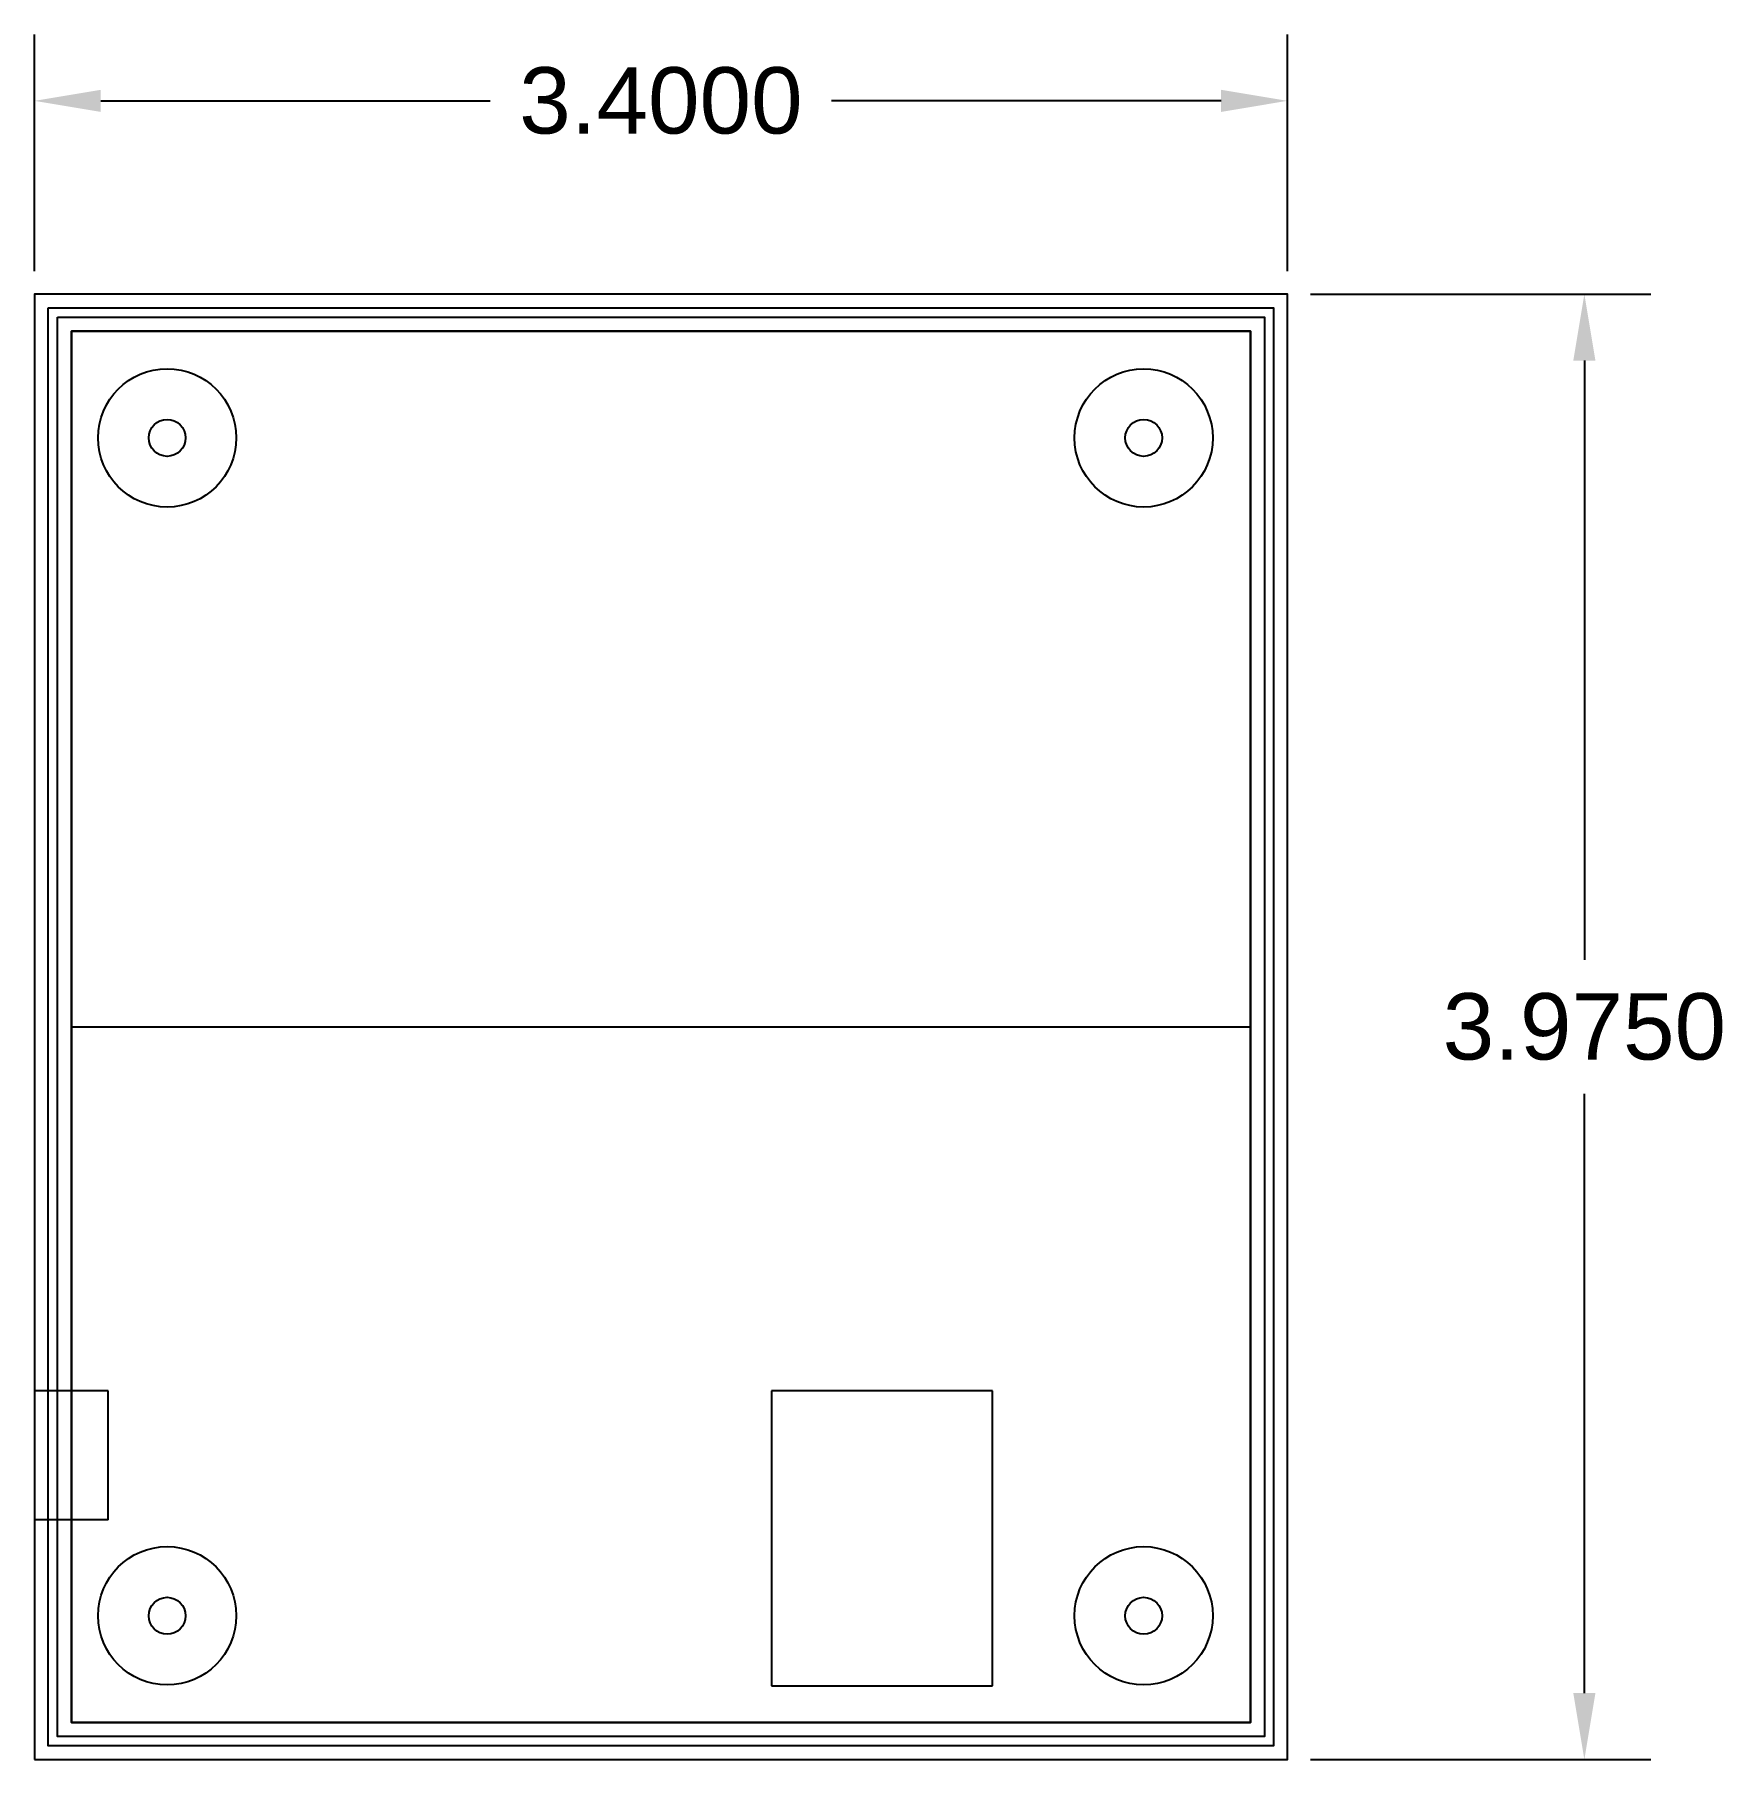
# Model space of a CAD drawing. Header units: inches. Extents: x -0.65 to 3.94, y -0.74 to 3.94.
import ezdxf

# ---------------------------------------------------------------- set-up
doc = ezdxf.new("R2010")
doc.units = ezdxf.units.IN
doc.header["$MEASUREMENT"] = 0
doc.layers.get('0').update_dxf_attribs({"true_color": 0xc2ced6})
doc.styles.get("Standard").update_dxf_attribs({"font": 'arial.ttf'})
doc.dimstyles.get("Standard").update_dxf_attribs({"dimtxt": 0.18, "dimasz": 0.18, "dimexe": 0.18, "dimexo": 0.0625, "dimgap": 0.09, "dimtad": 0, "dimtih": 1, "dimtoh": 1, "dimdec": 4, "dimzin": 0, "dimdsep": 46, "dimtxsty": 'Standard', "dimcen": 0.09, "dimadec": 0, "dimazin": 0, "dimtfac": 1, "dimtdec": 4, "dimtofl": 0, "dimtmove": 0, "dimatfit": 3, "dimfxl": 1, "dimtolj": 1, "dimtzin": 0, "dimarcsym": 0})

# ---------------------------------------------------------------- blocks, each defined once
blk = doc.blocks.new('*D2')
at = {"color": 0, "lineweight": -2, "transparency": 16777216}
for p, q in [((2.8171, 3.2375), (3.7406, 3.2375)), ((3.5606, 3.0575), (3.5606, 1.432)), ((3.5606, -0.5575), (3.5606, 1.068)), ((2.8171, -0.7375), (3.7406, -0.7375))]:
    blk.add_line(p, q, dxfattribs=at)
at = {"color": 0, "transparency": 16777216}
for points in [[(3.5306, 3.0575), (3.5906, 3.0575), (3.5606, 3.2375)], [(3.5306, -0.5575), (3.5906, -0.5575), (3.5606, -0.7375)]]:
    blk.add_solid(points, dxfattribs=at)
at = {"layer": 'Defpoints', "color": 0, "transparency": 16777216}
for p in [(2.7546, 3.2375), (2.7546, -0.7375), (3.5606, -0.7375)]:
    blk.add_point(p, dxfattribs=at)
at = {"color": 0, "transparency": 16777216, "insert": (3.5606, 1.25), "char_height": 0.18, "attachment_point": 5}
blk.add_mtext('\\A1;3.9750', dxfattribs=at)
blk = doc.blocks.new('*D3')
at = {"color": 0, "lineweight": -2, "transparency": 16777216}
for p, q in [((-0.6454, 3.3), (-0.6454, 3.9419)), ((2.7546, 3.3), (2.7546, 3.9419)), ((-0.4654, 3.7619), (0.5913, 3.7619)), ((2.5746, 3.7619), (1.5178, 3.7619))]:
    blk.add_line(p, q, dxfattribs=at)
at = {"color": 0, "transparency": 16777216}
for points in [[(-0.4654, 3.7919), (-0.4654, 3.7319), (-0.6454, 3.7619)], [(2.5746, 3.7919), (2.5746, 3.7319), (2.7546, 3.7619)]]:
    blk.add_solid(points, dxfattribs=at)
at = {"layer": 'Defpoints', "color": 0, "transparency": 16777216}
for p in [(2.7546, 3.7619), (-0.6454, 3.2375), (2.7546, 3.2375)]:
    blk.add_point(p, dxfattribs=at)
at = {"color": 0, "transparency": 16777216, "insert": (1.0546, 3.7619), "char_height": 0.18, "attachment_point": 5}
blk.add_mtext('\\A1;3.4000', dxfattribs=at)

msp = doc.modelspace()

# ---------------------------------------------------------------- linework, layer by layer
for p, q in [((-0.54542, 1.25001), (2.65458, 1.25001)), ((-0.44542, 0.26251), (-0.64542, 0.26251)), ((-0.44542, -0.08749), (-0.44542, 0.26251)), ((-0.44542, -0.08749), (-0.64542, -0.08749))]:
    msp.add_line(p, q)
at = {"extrusion": (0, 0, -1)}
for p, q in [((1.95458, 0.26251), (1.35458, 0.26251)), ((1.35458, 0.26251), (1.35458, -0.53749)), ((1.95458, -0.53749), (1.95458, 0.26251)), ((1.35458, -0.53749), (1.95458, -0.53749)), ((2.65458, -0.63749), (1.95458, -0.63749))]:
    msp.add_line(p, q, dxfattribs=at)
for points in [[(-0.64542, -0.73749), (2.75458, -0.73749), (2.75458, 3.23751), (-0.64542, 3.23751)], [(-0.54542, -0.63749), (2.65458, -0.63749), (2.65458, 3.13751), (-0.54542, 3.13751)]]:
    msp.add_lwpolyline(points, close=True)
at = {"elevation": 0.4}
for points in [[(-0.60792, 3.20001), (2.71708, 3.20001), (2.71708, -0.69999), (-0.60792, -0.69999)], [(-0.58292, 3.17501), (2.69208, 3.17501), (2.69208, -0.67499), (-0.58292, -0.67499)], [(-0.54542, 3.13751), (2.65458, 3.13751), (2.65458, -0.63749), (-0.54542, -0.63749)]]:
    msp.add_lwpolyline(points, close=True, dxfattribs=at)
for centre, radius in [((-0.28542, 2.84751, 0.1), 0.1875), ((2.36458, 2.84751, 0.1), 0.1875), ((-0.28542, 2.84751, 0.1), 0.05), ((2.36458, 2.84751, 0.1), 0.05), ((-0.28542, -0.34749, 0.1), 0.1875), ((2.36458, -0.34749, 0.1), 0.1875), ((-0.28542, -0.34749, 0.1), 0.05), ((2.36458, -0.34749, 0.1), 0.05)]:
    msp.add_circle(centre, radius)

# ---------------------------------------------------------------- dimensions: what is measured, and where the dimension line sits
dim = msp.add_linear_dim(base=(2.75458, 3.7619), p1=(-0.64542, 3.23751), p2=(2.75458, 3.23751), dimstyle='Standard')
dim.commit()
dim.dimension.update_dxf_attribs({"geometry": '*D3', "text_midpoint": (1.05458, 3.7619)})
dim = msp.add_linear_dim(base=(3.56061, -0.73749), p1=(2.75458, 3.23751), p2=(2.75458, -0.73749), angle=90, dimstyle='Standard')
dim.commit()
dim.dimension.update_dxf_attribs({"geometry": '*D2', "text_midpoint": (3.56061, 1.25001)})

doc.saveas('drawing.dxf')
